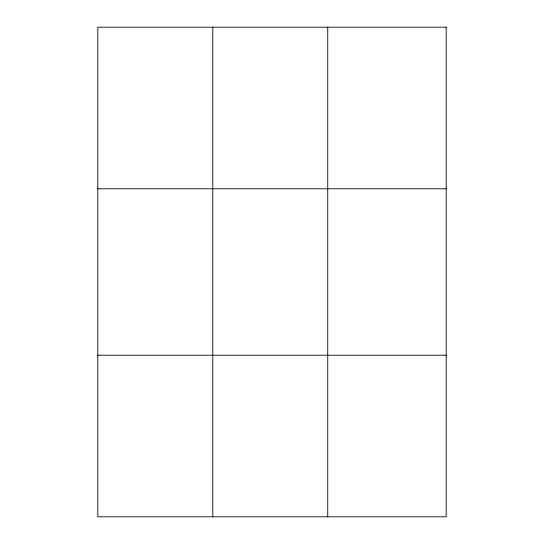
<?xml version="1.0" encoding="UTF-8"?>
<svg xmlns="http://www.w3.org/2000/svg" width="544" height="544" viewBox="0 0 544 544"><rect width="100%" height="100%" fill="white"/><g stroke="black" fill="none" stroke-linecap="round" stroke-linejoin="round"><path stroke-width="0.82" d="M212.772 516.8L212.772 27.2M327.74 516.8L327.74 27.2M97.804 188.768L446.196 188.768M97.804 355.232L446.196 355.232M446.196 27.2L446.196 516.8L97.804 516.8L97.804 27.2L446.196 27.2"/></g></svg>
